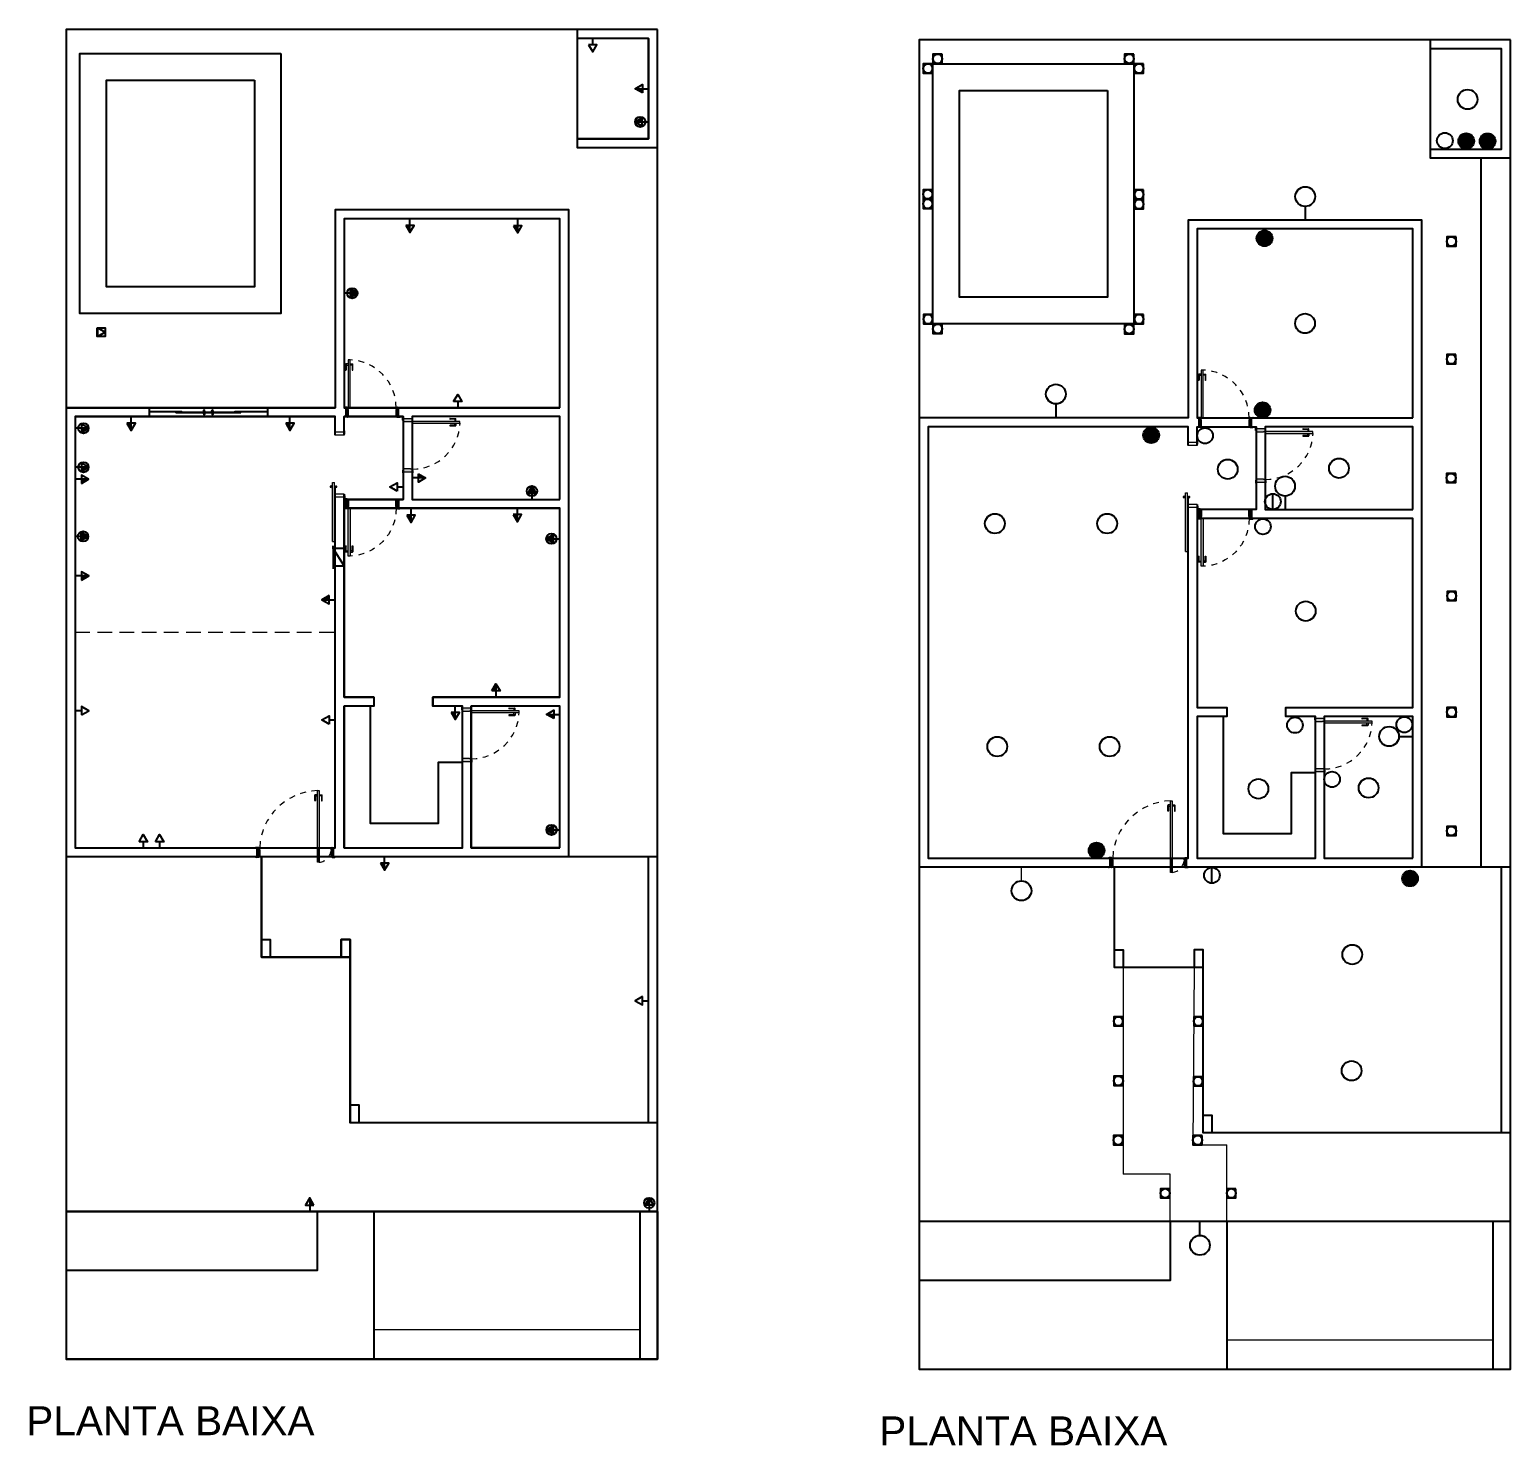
# Model space of a CAD drawing. Header units: inches. Extents: x 2 to 116, y 2 to 108.
# Drawn here: x 32.63 to 57.68, y 1.91 to 25.87 of the extents above; entities that cross this region are included whole.
import ezdxf

# ---------------------------------------------------------------- set-up
doc = ezdxf.new("R2010")
doc.units = ezdxf.units.IN
doc.header["$MEASUREMENT"] = 0
doc.linetypes.add('( Hidden )', pattern=[0.375, 0.25, -0.125])
doc.linetypes.add('ACAD_ISO02W100', pattern=[15, 12, -3])
for name, color, linetype, lineweight in [('03.1 PAREDES', 250, 'Continuous', 25), ('04 ESQUADRIAS', 252, 'Continuous', 9), ('07.1 DETALHES', 251, 'Continuous', 9), ('08.1 DETALHES', 253, 'Continuous', 9), ('09 LIMITE PISO', 254, 'Continuous', 13), ('13 MOBÍLIA', 252, 'Continuous', 9)]:
    doc.layers.add(name, color=color, linetype=linetype, lineweight=lineweight)
for name, color, linetype in [('05 TEXTOS', 251, 'Continuous'), ('ILUMINAÇÃO', 10, 'Continuous'), ('INTERRUPTORES', 106, 'Continuous'), ('TOMADAS', 170, 'Continuous')]:
    doc.layers.add(name, color=color, linetype=linetype)
doc.layers.add('06 COTAS', color=7, linetype='Continuous', lineweight=9, true_color=0x96363a)
doc.styles.add('TEXTO 15MM', font='arial.ttf', dxfattribs={"height": 0.15})

# ---------------------------------------------------------------- blocks, each defined once
blk = doc.blocks.new('PORTA 80 MADEIRA')
at = {"layer": '04 ESQUADRIAS'}
for p, q in [((-0.875, 0.01), (-0.915, 0.01)), ((-0.035, 0), (-0.05, 0)), ((-0.05, 0), (-0.05, -0.12)), ((-0.025, 0.01), (0.025, 0.01)), ((0, -0.15), (0, 0)), ((0.025, 0), (0, 0)), ((0.025, 0.01), (0.025, 0)), ((-0.925, 0), (-0.9, 0)), ((-0.925, -0.15), (-0.9, -0.15)), ((-0.875, -0.16), (-0.915, -0.16)), ((-0.9, 0), (-0.9, -0.15)), ((-0.85, 0), (-0.865, 0)), ((-0.865, -0.15), (-0.855, -0.15)), ((-0.855, -0.15), (-0.855, -0.12)), ((-0.855, -0.12), (-0.85, -0.12)), ((-0.85, -0.12), (-0.85, 0)), ((-0.045, -0.15), (-0.075, -0.15)), ((-0.075, -0.15), (-0.075, -0.96)), ((-0.05, -0.12), (-0.045, -0.12)), ((-0.045, -0.12), (-0.045, -0.15)), ((-0.045, -0.96), (-0.045, -0.15)), ((-0.045, -0.15), (-0.035, -0.15)), ((-0.025, -0.16), (0.025, -0.16)), ((0.025, -0.15), (0, -0.15)), ((0.025, -0.16), (0.025, -0.15)), ((-0.122, -0.792), (-0.122, -0.884)), ((-0.075, -0.892), (-0.115, -0.892)), ((-0.112, -0.892), (-0.112, -0.792)), ((-0.112, -0.872), (-0.075, -0.872)), ((-0.075, -0.96), (-0.045, -0.96)), ((-0.008, -0.872), (-0.045, -0.872)), ((-0.045, -0.892), (-0.005, -0.892)), ((-0.008, -0.892), (-0.008, -0.792)), ((0.002, -0.792), (0.002, -0.884))]:
    blk.add_line(p, q, dxfattribs=at)
for centre, radius, start, end in [((-0.915, 0), 0.01, 90, 180), ((-0.875, 0), 0.01, 0, 90), ((-0.025, 0), 0.01, 90, 180), ((-0.915, -0.15), 0.01, 180, 270), ((-0.875, -0.15), 0.01, 270, 0), ((-0.025, -0.15), 0.01, 180, 270), ((-0.117, -0.792), 0.005, 0, 180), ((-0.112, -0.883), 0.01, 176.4764, 249.8079), ((-0.003, -0.792), 0.005, 0, 180), ((-0.008, -0.883), 0.01, 290.1921, 3.5236)]:
    blk.add_arc(centre, radius, start, end, dxfattribs=at)
at = {"layer": '04 ESQUADRIAS', "linetype": 'ACAD_ISO02W100', "ltscale": 0.005}
blk.add_arc((-0.045, -0.151), 0.81, 179.9607, 267.8778, dxfattribs=at)
blk = doc.blocks.new('PORTA CORRE 100X15')
at = {"layer": '04 ESQUADRIAS'}
for p, q in [((-0.747, 0.197), (0.249, 0.197)), ((-0.747, 0.197), (-0.747, 0.162)), ((-0.747, 0.162), (0.249, 0.162)), ((-0.025, -0.01), (-0.025, 0)), ((-0.025, 0), (0, 0)), ((0, 0), (0, 0.15)), ((0, 0.15), (0.05, 0.15)), ((0.05, 0), (0.035, 0)), ((0.05, 0), (0.05, 0.15)), ((0.154, 0.202), (0.204, 0.202)), ((0.154, 0.197), (0.154, 0.202)), ((0.154, 0.157), (0.154, 0.162)), ((0.154, 0.157), (0.204, 0.157)), ((0.169, 0.202), (0.169, 0.227)), ((0.189, 0.215), (0.169, 0.215)), ((0.169, 0.157), (0.169, 0.132)), ((0.189, 0.143), (0.169, 0.143)), ((0.189, 0.202), (0.189, 0.227)), ((0.189, 0.157), (0.189, 0.132)), ((0.204, 0.197), (0.204, 0.202)), ((0.204, 0.157), (0.204, 0.162)), ((0.249, 0.197), (0.249, 0.162)), ((1.05, 0.15), (1.065, 0.15)), ((1.05, 0), (1.05, 0.15)), ((1.05, 0), (1.065, 0)), ((1.075, 0.16), (1.125, 0.16)), ((1.1, 0), (1.1, 0.15)), ((1.125, 0.15), (1.1, 0.15)), ((1.125, 0), (1.1, 0)), ((1.125, 0.16), (1.125, 0.15)), ((1.125, -0.01), (1.125, 0)), ((0.025, -0.01), (-0.025, -0.01)), ((1.075, -0.01), (1.125, -0.01))]:
    blk.add_line(p, q, dxfattribs=at)
for centre, start, end in [((0.025, 0), 270, 0), ((0.179, 0.227), 0.2372, 179.7628), ((0.179, 0.132), 180.2372, 359.7628), ((1.075, 0.15), 90, 180), ((1.075, 0), 180, 270)]:
    blk.add_arc(centre, 0.01, start, end, dxfattribs=at)
blk = doc.blocks.new('PORTA 120 PIVOTANDE')
at = {"layer": '04 ESQUADRIAS'}
for p, q in [((-0.322, 0.952), (-0.322, 1.044)), ((-0.275, 1.052), (-0.315, 1.052)), ((-0.312, 1.052), (-0.312, 0.952)), ((-0.312, 1.032), (-0.275, 1.032)), ((-0.275, -0.09), (-0.275, 1.12)), ((-0.275, 1.12), (-0.245, 1.12)), ((-0.245, 1.12), (-0.245, -0.09)), ((-0.245, 1.052), (-0.205, 1.052)), ((-0.208, 1.032), (-0.245, 1.032)), ((-0.208, 1.052), (-0.208, 0.952)), ((-0.198, 0.952), (-0.198, 1.044)), ((-1.325, 0.15), (-1.3, 0.15)), ((-1.325, 0), (-1.3, 0)), ((-1.275, 0.16), (-1.315, 0.16)), ((-1.3, 0), (-1.3, 0.15)), ((-1.265, 0.15), (-1.255, 0.15)), ((-1.25, 0), (-1.265, 0)), ((-1.255, 0.15), (-1.255, 0.12)), ((-1.255, 0.12), (-1.25, 0.12)), ((-1.25, 0.12), (-1.25, 0)), ((-0.035, 0.15), (-0.05, 0.15)), ((-0.05, 0.15), (-0.05, 0.12)), ((-0.05, 0.12), (-0.045, 0.12)), ((-0.045, 0.12), (-0.045, 0)), ((-0.045, 0), (-0.035, 0)), ((-0.025, 0.16), (0.015, 0.16)), ((0, 0), (0, 0.15)), ((0.025, 0.15), (0, 0.15)), ((0.025, 0), (0, 0)), ((-1.275, -0.01), (-1.315, -0.01)), ((-0.245, -0.09), (-0.275, -0.09)), ((-0.025, -0.01), (0.015, -0.01))]:
    blk.add_line(p, q, dxfattribs=at)
at = {"layer": '04 ESQUADRIAS', "linetype": 'ACAD_ISO02W100', "ltscale": 0.005}
for p, q in [((-0.245, 0.12), (-0.275, 0.12)), ((-0.26, 0.145), (-0.26, 0.095))]:
    blk.add_line(p, q, dxfattribs=at)
for centre, radius, start, end in [((-0.244, 0.109), 1.012, 91.7413, 177.6709), ((-0.262, 0.126), 0.217, 274.4612, 358.3332)]:
    blk.add_arc(centre, radius, start, end, dxfattribs=at)
at = {"layer": '04 ESQUADRIAS'}
for centre, radius, start, end in [((-0.312, 1.043), 0.01, 110.1921, 183.5236), ((-0.208, 1.043), 0.01, 356.4764, 69.8079), ((-0.317, 0.952), 0.005, 180, 0), ((-0.203, 0.952), 0.005, 180, 0), ((-1.315, 0.15), 0.01, 90, 180), ((-1.315, 0), 0.01, 180, 270), ((-1.275, 0.15), 0.01, 0, 90), ((-1.275, 0), 0.01, 270, 0), ((-0.025, 0.15), 0.01, 90, 180), ((-0.025, 0), 0.01, 180, 270), ((0.015, 0.15), 0.01, 0, 90), ((0.015, 0), 0.01, 270, 0)]:
    blk.add_arc(centre, radius, start, end, dxfattribs=at)
blk = doc.blocks.new('Iluminação Piso')
at = {"layer": 'ILUMINAÇÃO'}
blk.add_lwpolyline([(59.836, 10.332), (59.68, 10.332), (59.68, 10.176), (59.836, 10.176)], close=True, dxfattribs=at)
blk.add_circle((59.758, 10.254), 0.0781, dxfattribs=at)
blk = doc.blocks.new('Interruptor Paralelo')
at = {"transparency": 33554595}
h = blk.add_hatch(color=256, dxfattribs=at)
h.dxf.hatch_style = 1
h.paths.add_polyline_path([(59.132, 10.845, 1), (59.397, 10.845, 1)])
at = {"layer": 'INTERRUPTORES', "color": 3}
blk.add_circle((59.265, 10.845), 0.133, dxfattribs=at)
blk = doc.blocks.new('Interruptor Simples')
at = {"layer": 'INTERRUPTORES', "color": 3}
blk.add_circle((60.153, 11.458), 0.133, dxfattribs=at)
blk = doc.blocks.new('Interruptor 2 sessões')
at = {"layer": 'INTERRUPTORES'}
blk.add_line((59.253, 11.58), (59.253, 11.846), dxfattribs=at)
at = {"layer": 'INTERRUPTORES', "color": 3}
blk.add_circle((59.253, 11.713), 0.133, dxfattribs=at)
blk = doc.blocks.new('TUG MÉDIA 120CM_')
at = {"layer": 'TOMADAS', "ltscale": 0.5}
h = blk.add_hatch(color=256, dxfattribs=at)
h.dxf.hatch_style = 1
h.paths.add_polyline_path([(0.245, 0), (0.123, 0), (0.123, -0.071)])
for p, q in [((0.123, 0), (0.018, 0)), ((0.245, 0), (0.123, 0))]:
    blk.add_line(p, q, dxfattribs=at)
blk.add_lwpolyline([(0.123, -0.071), (0.245, 0), (0.123, 0.071), (0.123, -0.071)], dxfattribs=at)
blk = doc.blocks.new('TUG BAIXA 30CM_')
at = {"layer": 'TOMADAS', "ltscale": 0.5}
blk.add_line((0.105, 0), (0, 0), dxfattribs=at)
blk.add_lwpolyline([(0.105, -0.071), (0.227, 0), (0.105, 0.071), (0.105, -0.071)], dxfattribs=at)
blk = doc.blocks.new('PORTA CORRER BLINDEX 200')
at = {"layer": '04 ESQUADRIAS'}
for p, q in [((2, 0.07), (0, 0.07)), ((0, 0.07), (0, 0.055)), ((0.55, 0.055), (0, 0.055)), ((1.55, 0.085), (0.45, 0.085)), ((0.45, 0.085), (0.45, 0.07)), ((0.55, 0.07), (0.55, 0.055)), ((0.905, 0.09), (0.955, 0.09)), ((0.905, 0.085), (0.905, 0.09)), ((0.905, 0.065), (0.905, 0.07)), ((0.905, 0.065), (0.955, 0.065)), ((0.92, 0.09), (0.92, 0.115)), ((0.94, 0.104), (0.92, 0.104)), ((0.92, 0.065), (0.92, 0.04)), ((0.94, 0.051), (0.92, 0.051)), ((0.94, 0.09), (0.94, 0.115)), ((0.94, 0.065), (0.94, 0.04)), ((0.955, 0.085), (0.955, 0.09)), ((0.955, 0.065), (0.955, 0.07)), ((1, 0.085), (1, 0.07)), ((1.095, 0.09), (1.045, 0.09)), ((1.045, 0.085), (1.045, 0.09)), ((1.045, 0.065), (1.045, 0.07)), ((1.095, 0.065), (1.045, 0.065)), ((1.06, 0.09), (1.06, 0.115)), ((1.06, 0.104), (1.08, 0.104)), ((1.06, 0.065), (1.06, 0.04)), ((1.06, 0.051), (1.08, 0.051)), ((1.08, 0.09), (1.08, 0.115)), ((1.08, 0.065), (1.08, 0.04)), ((1.095, 0.085), (1.095, 0.09)), ((1.095, 0.065), (1.095, 0.07)), ((1.45, 0.07), (1.45, 0.055)), ((2, 0.055), (1.45, 0.055)), ((1.55, 0.085), (1.55, 0.07)), ((2, 0.07), (2, 0.055))]:
    blk.add_line(p, q, dxfattribs=at)
for centre, start, end in [((0.93, 0.115), 0.2372, 179.7628), ((0.93, 0.04), 180.2372, 359.7628), ((1.07, 0.115), 0.2372, 179.7628), ((1.07, 0.04), 180.2372, 359.7628)]:
    blk.add_arc(centre, 0.01, start, end, dxfattribs=at)
at = {"layer": '09 LIMITE PISO'}
blk.add_line((0, 0), (2, 0), dxfattribs=at)
blk = doc.blocks.new('TUG ALTA 220CM_')
at = {"layer": 'TOMADAS', "ltscale": 0.5}
h = blk.add_hatch(color=256, dxfattribs=at)
h.dxf.hatch_style = 1
h.paths.add_polyline_path([(0.123, -0.071), (0.245, 0), (0.123, 0.071)])
blk.add_line((0.123, 0), (0.018, 0), dxfattribs=at)
blk.add_lwpolyline([(0.123, -0.071), (0.245, 0), (0.123, 0.071), (0.123, -0.071)], dxfattribs=at)

msp = doc.modelspace()

# ---------------------------------------------------------------- hatches: boundary and pattern name
at = {"layer": '03.1 PAREDES', "true_color": 0xe29d6e}
h = msp.add_hatch(color=33, dxfattribs=at)
h.dxf.hatch_style = 1
h.paths.add_polyline_path([(38.052, 20.277), (38.022, 20.277), (38.022, 19.467), (38.052, 19.467)])
h = msp.add_hatch(color=33, dxfattribs=at)
h.dxf.hatch_style = 1
h.paths.add_polyline_path([(38.052, 20.277), (38.022, 20.277), (38.022, 19.467), (38.052, 19.467)])
h = msp.add_hatch(color=33, dxfattribs=at)
h.dxf.hatch_style = 1
h.paths.add_polyline_path([(52.483, 20.104), (52.453, 20.104), (52.453, 19.294), (52.483, 19.294)])
h = msp.add_hatch(color=33, dxfattribs=at)
h.dxf.hatch_style = 1
h.paths.add_polyline_path([(38.027, 19.437), (38.022, 19.437), (38.022, 19.467), (38.012, 19.467), (37.977, 19.467), (37.977, 19.317), (38.027, 19.317)])
h = msp.add_hatch(color=33, dxfattribs=at)
h.dxf.hatch_style = 1
h.paths.add_polyline_path([(38.027, 19.437), (38.022, 19.437), (38.022, 19.467), (38.012, 19.467), (37.977, 19.467), (37.977, 19.317), (38.027, 19.317)])
h = msp.add_hatch(color=33, dxfattribs=at)
h.dxf.hatch_style = 1
h.paths.add_polyline_path([(38.877, 19.467), (38.832, 19.467), (38.832, 19.437), (38.827, 19.437), (38.827, 19.317), (38.842, 19.317), (38.877, 19.317)])
h = msp.add_hatch(color=33, dxfattribs=at)
h.dxf.hatch_style = 1
h.paths.add_polyline_path([(38.877, 19.467), (38.832, 19.467), (38.832, 19.437), (38.827, 19.437), (38.827, 19.317), (38.842, 19.317), (38.877, 19.317)])
h = msp.add_hatch(color=33, dxfattribs=at)
h.dxf.hatch_style = 1
h.paths.add_polyline_path([(52.458, 19.264), (52.453, 19.264), (52.453, 19.294), (52.443, 19.294), (52.408, 19.294), (52.408, 19.144), (52.458, 19.144)])
h = msp.add_hatch(color=33, dxfattribs=at)
h.dxf.hatch_style = 1
h.paths.add_polyline_path([(53.308, 19.294), (53.263, 19.294), (53.263, 19.264), (53.258, 19.264), (53.258, 19.144), (53.273, 19.144), (53.308, 19.144)])
h = msp.add_hatch(color=33, dxfattribs=at)
h.dxf.hatch_style = 1
h.paths.add_polyline_path([(38.952, 19.282), (38.952, 19.232), (39.072, 19.232), (39.072, 19.237), (39.102, 19.237), (39.102, 19.247), (39.102, 19.282)])
h.paths.add_polyline_path([(39.912, 19.237), (39.102, 19.237), (39.102, 19.207), (39.912, 19.207)])
h.paths.add_polyline_path([(39.102, 18.427), (39.072, 18.427), (39.072, 18.432), (38.952, 18.432), (38.952, 18.382), (39.102, 18.382)])
h = msp.add_hatch(color=33, dxfattribs=at)
h.dxf.hatch_style = 1
h.paths.add_polyline_path([(38.952, 19.282), (38.952, 19.232), (39.072, 19.232), (39.072, 19.237), (39.102, 19.237), (39.102, 19.247), (39.102, 19.282)])
h.paths.add_polyline_path([(39.912, 19.237), (39.102, 19.237), (39.102, 19.207), (39.912, 19.207)])
h.paths.add_polyline_path([(39.102, 18.427), (39.072, 18.427), (39.072, 18.432), (38.952, 18.432), (38.952, 18.382), (39.102, 18.382)])
h = msp.add_hatch(color=33, dxfattribs=at)
h.dxf.hatch_style = 1
h.paths.add_polyline_path([(53.383, 19.109), (53.383, 19.059), (53.503, 19.059), (53.503, 19.064), (53.533, 19.064), (53.533, 19.074), (53.533, 19.109)])
h.paths.add_polyline_path([(54.343, 19.064), (53.533, 19.064), (53.533, 19.034), (54.343, 19.034)])
h.paths.add_polyline_path([(53.533, 18.254), (53.503, 18.254), (53.503, 18.259), (53.383, 18.259), (53.383, 18.209), (53.533, 18.209)])
h = msp.add_hatch(color=33, dxfattribs=at)
h.dxf.hatch_style = 1
h.paths.add_polyline_path([(38.027, 17.797), (38.022, 17.797), (38.022, 17.767), (38.012, 17.767), (37.977, 17.767), (37.977, 17.917), (38.027, 17.917)])
h = msp.add_hatch(color=33, dxfattribs=at)
h.dxf.hatch_style = 1
h.paths.add_polyline_path([(38.027, 17.797), (38.022, 17.797), (38.022, 17.767), (38.012, 17.767), (37.977, 17.767), (37.977, 17.917), (38.027, 17.917)])
h = msp.add_hatch(color=33, dxfattribs=at)
h.dxf.hatch_style = 1
h.paths.add_polyline_path([(38.877, 17.767), (38.832, 17.767), (38.832, 17.797), (38.827, 17.797), (38.827, 17.917), (38.842, 17.917), (38.877, 17.917)])
h = msp.add_hatch(color=33, dxfattribs=at)
h.dxf.hatch_style = 1
h.paths.add_polyline_path([(38.877, 17.767), (38.832, 17.767), (38.832, 17.797), (38.827, 17.797), (38.827, 17.917), (38.842, 17.917), (38.877, 17.917)])
h = msp.add_hatch(color=33, dxfattribs=at)
h.dxf.hatch_style = 1
h.paths.add_polyline_path([(38.052, 16.957), (38.022, 16.957), (38.022, 17.767), (38.052, 17.767)])
h = msp.add_hatch(color=33, dxfattribs=at)
h.dxf.hatch_style = 1
h.paths.add_polyline_path([(38.052, 16.957), (38.022, 16.957), (38.022, 17.767), (38.052, 17.767)])
h = msp.add_hatch(color=33, dxfattribs=at)
h.dxf.hatch_style = 1
h.paths.add_polyline_path([(52.458, 17.624), (52.453, 17.624), (52.453, 17.594), (52.443, 17.594), (52.408, 17.594), (52.408, 17.744), (52.458, 17.744)])
h = msp.add_hatch(color=33, dxfattribs=at)
h.dxf.hatch_style = 1
h.paths.add_polyline_path([(52.483, 16.784), (52.453, 16.784), (52.453, 17.594), (52.483, 17.594)])
h = msp.add_hatch(color=33, dxfattribs=at)
h.dxf.hatch_style = 1
h.paths.add_polyline_path([(53.308, 17.594), (53.263, 17.594), (53.263, 17.624), (53.258, 17.624), (53.258, 17.744), (53.273, 17.744), (53.308, 17.744)])
h = msp.add_hatch(color=33, dxfattribs=at)
h.dxf.hatch_style = 1
h.paths.add_polyline_path([(39.952, 14.382), (39.952, 14.332), (40.072, 14.332), (40.072, 14.337), (40.102, 14.337), (40.102, 14.347), (40.102, 14.382)])
h.paths.add_polyline_path([(40.912, 14.337), (40.102, 14.337), (40.102, 14.307), (40.912, 14.307)])
h.paths.add_polyline_path([(40.102, 13.527), (40.072, 13.527), (40.072, 13.532), (39.952, 13.532), (39.952, 13.482), (40.102, 13.482)])
h = msp.add_hatch(color=33, dxfattribs=at)
h.dxf.hatch_style = 1
h.paths.add_polyline_path([(39.952, 14.382), (39.952, 14.332), (40.072, 14.332), (40.072, 14.337), (40.102, 14.337), (40.102, 14.347), (40.102, 14.382)])
h.paths.add_polyline_path([(40.912, 14.337), (40.102, 14.337), (40.102, 14.307), (40.912, 14.307)])
h.paths.add_polyline_path([(40.102, 13.527), (40.072, 13.527), (40.072, 13.532), (39.952, 13.532), (39.952, 13.482), (40.102, 13.482)])
h = msp.add_hatch(color=33, dxfattribs=at)
h.dxf.hatch_style = 1
h.paths.add_polyline_path([(54.383, 14.209), (54.383, 14.159), (54.503, 14.159), (54.503, 14.164), (54.533, 14.164), (54.533, 14.174), (54.533, 14.209)])
h.paths.add_polyline_path([(55.343, 14.164), (54.533, 14.164), (54.533, 14.134), (55.343, 14.134)])
h.paths.add_polyline_path([(54.533, 13.354), (54.503, 13.354), (54.503, 13.359), (54.383, 13.359), (54.383, 13.309), (54.533, 13.309)])
h = msp.add_hatch(color=33, dxfattribs=at)
h.dxf.hatch_style = 1
h.paths.add_polyline_path([(37.532, 12.987), (37.502, 12.987), (37.502, 12.017), (37.532, 12.017)])
h = msp.add_hatch(color=33, dxfattribs=at)
h.dxf.hatch_style = 1
h.paths.add_polyline_path([(37.532, 12.987), (37.502, 12.987), (37.502, 12.017), (37.532, 12.017)])
h = msp.add_hatch(color=33, dxfattribs=at)
h.dxf.hatch_style = 1
h.paths.add_polyline_path([(51.963, 12.814), (51.933, 12.814), (51.933, 11.844), (51.963, 11.844)])
h = msp.add_hatch(color=33, dxfattribs=at)
h.dxf.hatch_style = 1
h.paths.add_polyline_path([(36.527, 11.987), (36.522, 11.987), (36.522, 12.017), (36.477, 12.017), (36.477, 11.867), (36.527, 11.867)])
h = msp.add_hatch(color=33, dxfattribs=at)
h.dxf.hatch_style = 1
h.paths.add_polyline_path([(36.527, 11.987), (36.522, 11.987), (36.522, 12.017), (36.477, 12.017), (36.477, 11.867), (36.527, 11.867)])
h = msp.add_hatch(color=33, dxfattribs=at)
h.dxf.hatch_style = 1
h.paths.add_polyline_path([(37.532, 12.017), (37.502, 12.017), (37.502, 11.987), (37.532, 11.987)])
h = msp.add_hatch(color=33, dxfattribs=at)
h.dxf.hatch_style = 1
h.paths.add_polyline_path([(37.532, 12.017), (37.502, 12.017), (37.502, 11.987), (37.532, 11.987)])
h = msp.add_hatch(color=33, dxfattribs=at)
h.dxf.hatch_style = 1
h.paths.add_polyline_path([(37.532, 11.987), (37.502, 11.987), (37.502, 11.867), (37.532, 11.867)])
h = msp.add_hatch(color=33, dxfattribs=at)
h.dxf.hatch_style = 1
h.paths.add_polyline_path([(37.532, 11.987), (37.502, 11.987), (37.502, 11.867), (37.532, 11.867)])
h = msp.add_hatch(color=33, dxfattribs=at)
h.dxf.hatch_style = 1
h.paths.add_polyline_path([(37.532, 11.867), (37.502, 11.867), (37.502, 11.777), (37.532, 11.777)])
h = msp.add_hatch(color=33, dxfattribs=at)
h.dxf.hatch_style = 1
h.paths.add_polyline_path([(37.532, 11.867), (37.502, 11.867), (37.502, 11.777), (37.532, 11.777)])
h = msp.add_hatch(color=33, dxfattribs=at)
h.dxf.hatch_style = 1
h.paths.add_polyline_path([(37.777, 12.017), (37.727, 12.017), (37.727, 11.987), (37.732, 11.987), (37.732, 11.867), (37.742, 11.867), (37.777, 11.867)])
h = msp.add_hatch(color=33, dxfattribs=at)
h.dxf.hatch_style = 1
h.paths.add_polyline_path([(37.777, 12.017), (37.727, 12.017), (37.727, 11.987), (37.732, 11.987), (37.732, 11.867), (37.742, 11.867), (37.777, 11.867)])
h = msp.add_hatch(color=33, dxfattribs=at)
h.dxf.hatch_style = 1
h.paths.add_polyline_path([(50.958, 11.814), (50.953, 11.814), (50.953, 11.844), (50.908, 11.844), (50.908, 11.694), (50.958, 11.694)])
h = msp.add_hatch(color=33, dxfattribs=at)
h.dxf.hatch_style = 1
h.paths.add_polyline_path([(51.963, 11.844), (51.933, 11.844), (51.933, 11.814), (51.963, 11.814)])
h = msp.add_hatch(color=33, dxfattribs=at)
h.dxf.hatch_style = 1
h.paths.add_polyline_path([(51.963, 11.814), (51.933, 11.814), (51.933, 11.694), (51.963, 11.694)])
h = msp.add_hatch(color=33, dxfattribs=at)
h.dxf.hatch_style = 1
h.paths.add_polyline_path([(52.208, 11.844), (52.158, 11.844), (52.158, 11.814), (52.163, 11.814), (52.163, 11.694), (52.173, 11.694), (52.208, 11.694)])
h = msp.add_hatch(color=33, dxfattribs=at)
h.dxf.hatch_style = 1
h.paths.add_polyline_path([(51.963, 11.694), (51.933, 11.694), (51.933, 11.604), (51.963, 11.604)])

# ---------------------------------------------------------------- linework, layer by layer
for p, q in [((43.252, 25.867), (33.252, 25.867)), ((33.252, 25.867), (33.252, 5.867)), ((41.902, 23.867), (41.902, 25.867)), ((43.252, 5.867), (43.252, 25.867)), ((43.102, 25.717), (41.902, 25.717)), ((43.102, 25.717), (43.102, 24.017)), ((33.483, 25.461), (36.883, 25.461)), ((33.483, 21.061), (33.483, 25.461)), ((36.883, 25.461), (36.883, 21.061)), ((33.933, 25.011), (36.433, 25.011)), ((33.933, 21.511), (33.933, 25.011)), ((36.433, 25.011), (36.433, 21.511)), ((43.102, 24.017), (41.902, 24.017)), ((43.252, 23.867), (41.902, 23.867)), ((57.183, 23.694), (57.183, 11.694)), ((41.752, 22.817), (37.802, 22.817)), ((37.802, 22.817), (37.802, 19.467)), ((41.752, 11.867), (41.752, 22.817)), ((41.602, 22.667), (37.952, 22.667)), ((37.952, 22.667), (37.952, 19.467)), ((41.602, 19.467), (41.602, 22.667)), ((36.433, 21.511), (33.933, 21.511)), ((36.883, 21.061), (33.483, 21.061)), ((33.252, 19.467), (37.802, 19.467)), ((33.402, 19.317), (33.402, 12.017)), ((33.402, 19.317), (37.802, 19.317)), ((34.651, 19.465), (34.651, 19.315)), ((36.654, 19.467), (36.654, 19.317)), ((37.802, 19.002), (37.802, 19.317)), ((41.602, 19.467), (37.952, 19.467)), ((37.952, 19.002), (37.952, 19.317)), ((38.952, 19.317), (37.952, 19.317)), ((38.952, 19.317), (38.952, 17.917)), ((41.602, 19.317), (39.102, 19.317)), ((39.102, 19.317), (39.102, 17.917)), ((41.602, 17.917), (41.602, 19.317)), ((37.802, 17.083), (37.802, 18.141)), ((37.952, 14.567), (37.952, 18.002)), ((37.952, 17.917), (38.952, 17.917)), ((39.102, 17.917), (41.602, 17.917)), ((37.952, 17.767), (41.602, 17.767)), ((41.602, 14.567), (41.602, 17.767)), ((37.802, 12.017), (37.802, 16.792)), ((38.452, 14.567), (37.952, 14.567)), ((38.452, 14.567), (38.452, 14.417)), ((41.602, 14.567), (39.452, 14.567)), ((39.452, 14.567), (39.452, 14.417)), ((37.952, 12.017), (37.952, 14.417)), ((38.452, 14.417), (37.952, 14.417)), ((39.952, 14.417), (39.452, 14.417)), ((39.952, 12.017), (39.952, 14.417)), ((40.102, 12.017), (40.102, 14.417)), ((41.602, 14.417), (40.102, 14.417)), ((41.602, 12.017), (41.602, 14.417)), ((39.546, 13.467), (39.942, 13.467)), ((43.252, 11.867), (33.252, 11.867)), ((33.402, 12.017), (37.802, 12.017)), ((36.552, 11.867), (36.552, 10.167)), ((37.952, 12.017), (39.952, 12.017)), ((41.602, 12.017), (40.102, 12.017)), ((41.752, 12.017), (41.752, 12.017)), ((41.752, 12.017), (41.752, 12.017)), ((43.102, 7.367), (43.102, 11.867)), ((43.102, 7.367), (43.102, 11.867)), ((56.183, 11.844), (56.183, 11.844)), ((57.533, 7.194), (57.533, 11.694)), ((36.552, 10.467), (36.702, 10.467)), ((36.702, 10.467), (36.702, 10.167)), ((37.902, 10.167), (37.902, 10.467)), ((37.902, 10.467), (38.052, 10.467)), ((38.052, 10.467), (38.052, 7.367)), ((36.552, 10.167), (38.052, 10.167)), ((38.052, 7.667), (38.202, 7.667)), ((38.202, 7.667), (38.202, 7.367)), ((43.252, 7.367), (38.052, 7.367)), ((33.252, 5.867), (43.252, 5.867))]:
    msp.add_line(p, q)
for points in [[(43.252, 25.867), (33.252, 25.867), (33.252, 3.367), (43.252, 3.367)], [(57.683, 25.694), (47.683, 25.694), (47.683, 3.194), (57.683, 3.194)], [(36.883, 25.461), (36.883, 21.061), (33.483, 21.061), (33.483, 25.461)], [(51.314, 25.288), (51.314, 20.888), (47.914, 20.888), (47.914, 25.288)], [(36.433, 25.011), (36.433, 21.511), (33.933, 21.511), (33.933, 25.011)], [(50.864, 24.838), (50.864, 21.338), (48.364, 21.338), (48.364, 24.838)], [(41.602, 19.467), (41.602, 22.667), (37.952, 22.667), (37.952, 19.467)], [(56.033, 19.294), (56.033, 22.494), (52.383, 22.494), (52.383, 19.294)], [(41.602, 17.917), (41.602, 19.317), (39.102, 19.317), (39.102, 17.917)], [(56.033, 17.744), (56.033, 19.144), (53.533, 19.144), (53.533, 17.744)], [(41.602, 12.017), (41.602, 14.417), (40.102, 14.417), (40.102, 12.017)], [(56.033, 11.844), (56.033, 14.244), (54.533, 14.244), (54.533, 11.844)]]:
    msp.add_lwpolyline(points, close=True)
for points in [[(43.252, 23.867), (41.902, 23.867), (41.902, 25.867)], [(41.902, 24.017), (43.102, 24.017), (43.102, 25.717), (41.902, 25.717)], [(57.683, 23.694), (56.333, 23.694), (56.333, 25.694)], [(56.333, 23.844), (57.533, 23.844), (57.533, 25.544), (56.333, 25.544)], [(41.752, 11.867), (41.752, 22.817), (37.802, 22.817), (37.802, 19.467), (33.252, 19.467)], [(56.183, 11.694), (56.183, 22.644), (52.233, 22.644), (52.233, 19.294), (47.683, 19.294)], [(37.802, 19.002), (37.802, 19.317), (33.402, 19.317), (33.402, 12.017), (37.802, 12.017), (37.802, 18.141)], [(37.952, 19.002), (37.952, 19.317), (38.952, 19.317), (38.952, 17.917), (37.952, 17.917)], [(52.233, 18.829), (52.233, 19.144), (47.833, 19.144), (47.833, 11.844), (52.233, 11.844), (52.233, 17.969)], [(52.383, 18.829), (52.383, 19.144), (53.383, 19.144), (53.383, 17.744), (52.383, 17.744)], [(37.952, 18.002), (37.952, 14.567), (38.452, 14.567), (38.452, 14.417), (37.952, 14.417), (37.952, 12.017), (39.952, 12.017), (39.952, 14.417), (39.452, 14.417), (39.452, 14.567), (41.602, 14.567), (41.602, 17.767), (37.952, 17.767)], [(52.383, 17.829), (52.383, 14.394), (52.883, 14.394), (52.883, 14.244), (52.383, 14.244), (52.383, 11.844), (54.383, 11.844), (54.383, 14.244), (53.883, 14.244), (53.883, 14.394), (56.033, 14.394), (56.033, 17.594), (52.383, 17.594)], [(38.392, 14.417), (38.392, 12.434), (39.546, 12.434), (39.546, 13.467), (39.942, 13.467)], [(52.822, 14.244), (52.822, 12.262), (53.977, 12.262), (53.977, 13.294), (54.373, 13.294)], [(43.252, 11.867), (33.252, 11.867)], [(38.052, 10.167), (36.552, 10.167), (36.552, 11.867)], [(57.683, 11.694), (47.683, 11.694)], [(52.483, 9.994), (50.983, 9.994), (50.983, 11.694)], [(36.552, 10.467), (36.702, 10.467), (36.702, 10.167)], [(43.252, 7.367), (38.052, 7.367), (38.052, 10.467), (37.902, 10.467), (37.902, 10.167)], [(50.983, 10.294), (51.133, 10.294), (51.133, 9.994)], [(57.683, 7.194), (52.483, 7.194), (52.483, 10.294), (52.333, 10.294), (52.333, 9.994)], [(38.052, 7.667), (38.202, 7.667), (38.202, 7.367)], [(52.483, 7.494), (52.633, 7.494), (52.633, 7.194)], [(43.252, 5.867), (33.252, 5.867)], [(57.683, 5.694), (47.683, 5.694)]]:
    msp.add_lwpolyline(points)
at = {"layer": '03.1 PAREDES', "color": 18, "true_color": 0x000000}
msp.add_line((37.768, 16.792), (37.768, 16.742), dxfattribs=at)
at = {"layer": '03.1 PAREDES', "color": 251, "true_color": 0x636466}
for p, q in [((33.252, 5.867), (33.252, 3.367)), ((37.494, 5.867), (37.494, 4.867)), ((38.452, 5.867), (38.452, 3.367)), ((42.952, 5.867), (42.952, 3.367)), ((43.252, 5.867), (43.252, 3.367)), ((37.494, 4.867), (33.252, 4.867)), ((43.252, 3.367), (33.252, 3.367))]:
    msp.add_line(p, q, dxfattribs=at)
at = {"layer": '03.1 PAREDES'}
for p, q in [((38.452, 5.867), (38.452, 3.367)), ((42.952, 5.867), (42.952, 3.367)), ((52.883, 5.694), (52.883, 3.194)), ((57.383, 5.694), (57.383, 3.194))]:
    msp.add_line(p, q, dxfattribs=at)
at = {"layer": '03.1 PAREDES', "color": 18, "true_color": 0x000000}
msp.add_lwpolyline([(37.952, 16.792), (37.952, 17.083), (37.768, 17.083), (37.768, 16.792), (37.952, 16.792), (37.768, 17.083), (37.768, 17.133)], dxfattribs=at)
at = {"layer": '03.1 PAREDES'}
for points in [[(37.494, 5.867), (37.494, 4.867), (33.252, 4.867)], [(51.924, 5.694), (51.924, 4.694), (47.683, 4.694)]]:
    msp.add_lwpolyline(points, dxfattribs=at)
at = {"layer": '06 COTAS', "color": 6}
msp.add_line((49.411, 11.46), (49.411, 11.689), dxfattribs=at)
at = {"layer": '06 COTAS'}
for p in [(33.552, 12.017), (33.702, 12.017), (33.852, 12.017), (34.002, 12.017), (34.152, 12.017), (34.302, 12.017), (34.452, 12.017), (34.602, 12.017), (34.752, 12.017), (34.902, 12.017), (35.052, 12.017), (35.202, 12.017), (35.352, 12.017), (35.502, 12.017), (35.652, 12.017), (35.802, 12.017), (35.952, 12.017), (36.102, 12.017), (36.252, 12.017), (36.402, 12.017), (36.552, 12.017), (36.552, 11.867), (36.702, 12.017), (36.852, 12.017), (37.002, 12.017), (37.152, 12.017), (37.302, 12.017), (37.452, 12.017), (37.602, 12.017), (37.752, 12.017), (47.983, 11.844), (48.133, 11.844), (48.283, 11.844), (48.433, 11.844), (48.583, 11.844), (48.733, 11.844), (48.883, 11.844), (49.033, 11.844), (49.183, 11.844), (49.333, 11.844), (49.483, 11.844), (49.633, 11.844), (49.783, 11.844), (49.933, 11.844), (50.083, 11.844), (50.233, 11.844), (50.383, 11.844), (50.533, 11.844), (50.683, 11.844), (50.833, 11.844), (50.983, 11.844), (51.133, 11.844), (51.283, 11.844), (51.433, 11.844), (51.583, 11.844), (51.733, 11.844), (51.883, 11.844), (52.033, 11.844), (52.183, 11.844), (50.983, 11.694)]:
    msp.add_point(p, dxfattribs=at)
at = {"layer": '07.1 DETALHES'}
for p, q in [((57.683, 23.694), (57.183, 23.694)), ((52.333, 9.994), (52.311, 6.995)), ((52.311, 6.995), (52.883, 6.994)), ((52.883, 5.694), (52.883, 6.994)), ((51.925, 6.494), (51.133, 6.495)), ((51.924, 5.694), (51.925, 6.494)), ((38.452, 3.867), (42.952, 3.867)), ((38.452, 3.867), (42.952, 3.867)), ((52.883, 3.694), (57.383, 3.694))]:
    msp.add_line(p, q, dxfattribs=at)
at = {"layer": '08.1 DETALHES', "linetype": '( Hidden )'}
msp.add_line((33.402, 15.667), (37.802, 15.667), dxfattribs=at)
at = {"layer": '08.1 DETALHES'}
msp.add_line((51.133, 9.994), (51.133, 6.494), dxfattribs=at)
at = {"layer": '13 MOBÍLIA'}
for p, q in [((38.392, 14.417), (38.392, 12.434)), ((39.546, 12.434), (39.546, 13.467)), ((38.392, 12.434), (39.546, 12.434))]:
    msp.add_line(p, q, dxfattribs=at)
at = {"layer": 'ILUMINAÇÃO', "color": 6}
for p, q in [((54.211, 22.875), (54.211, 22.645)), ((49.993, 19.532), (49.993, 19.302)), ((53.87, 17.973), (53.87, 17.744)), ((55.798, 13.905), (56.028, 13.905)), ((52.431, 5.459), (52.431, 5.689))]:
    msp.add_line(p, q, dxfattribs=at)
at = {"layer": 'ILUMINAÇÃO'}
for centre in [(56.958, 24.686), (54.211, 23.041), (54.208, 20.894), (49.993, 19.698), (52.901, 18.427), (54.783, 18.444), (53.87, 18.14), (48.961, 17.507), (50.861, 17.507), (54.221, 16.025), (55.631, 13.905), (49.002, 13.732), (50.902, 13.732), (53.419, 13.018), (55.284, 13.033), (49.411, 11.293), (55.007, 10.213), (54.997, 8.246), (52.431, 5.292)]:
    msp.add_circle(centre, 0.167, dxfattribs=at)
at = {"layer": 'TOMADAS'}
for p, q in [((33.785, 20.817), (33.908, 20.746)), ((33.785, 20.675), (33.785, 20.817)), ((33.908, 20.746), (33.785, 20.675))]:
    msp.add_line(p, q, dxfattribs=at)
msp.add_lwpolyline([(33.772, 20.817), (33.908, 20.817), (33.908, 20.675), (33.772, 20.675)], close=True, dxfattribs=at)
for centre in [(42.961, 24.305), (38.09, 21.406), (33.541, 19.121), (33.542, 18.461), (41.129, 18.056), (33.535, 17.289), (41.46, 17.251), (41.461, 12.323), (43.113, 6.009)]:
    msp.add_circle(centre, 0.0875, dxfattribs=at)

# ---------------------------------------------------------------- block references
at = {"layer": '04 ESQUADRIAS'}
for name, p, rotation in [('PORTA 80 MADEIRA', (37.977, 19.317), 180), ('PORTA 80 MADEIRA', (37.977, 19.317), 180), ('PORTA 80 MADEIRA', (52.408, 19.144), 180), ('PORTA CORRER BLINDEX 200', (36.654, 19.467), 180), ('PORTA 80 MADEIRA', (38.952, 19.282), 89.99999999999999), ('PORTA 80 MADEIRA', (38.952, 19.282), 89.99999999999999), ('PORTA CORRE 100X15', (37.952, 17.952), 90.00000000000001), ('PORTA CORRE 100X15', (37.952, 17.952), 90.00000000000001), ('PORTA 80 MADEIRA', (53.383, 19.109), 89.99999999999999), ('PORTA CORRE 100X15', (52.383, 17.779), 90.00000000000001), ('PORTA 80 MADEIRA', (39.952, 14.382), 89.99999999999999), ('PORTA 80 MADEIRA', (39.952, 14.382), 89.99999999999999), ('PORTA 80 MADEIRA', (54.383, 14.209), 89.99999999999999)]:
    msp.add_blockref(name, p, dxfattribs=dict(at, rotation=rotation))
at = {"layer": '04 ESQUADRIAS', "xscale": -1}
for p in [(37.977, 17.917), (37.977, 17.917), (52.408, 17.744)]:
    msp.add_blockref('PORTA 80 MADEIRA', p, dxfattribs=at)
at = {"layer": '04 ESQUADRIAS'}
for p in [(37.777, 11.867), (37.777, 11.867), (52.208, 11.694)]:
    msp.add_blockref('PORTA 120 PIVOTANDE', p, dxfattribs=at)
at = {"layer": 'ILUMINAÇÃO'}
for p in [(-11.766, 15.119), (-8.524, 15.12), (-11.93, 14.955), (-8.36, 14.955), (-11.932, 12.826), (-8.359, 12.822), (-11.932, 12.664), (-8.359, 12.658), (-3.073, 12.028), (-11.928, 10.713), (-8.359, 10.713), (-11.766, 10.55), (-8.526, 10.545), (-3.075, 10.035), (-3.078, 8.025), (-3.068, 6.028), (-3.07, 4.061), (-3.073, 2.051), (-8.708, -1.171), (-7.354, -1.171), (-8.707, -2.177), (-7.361, -2.187), (-8.711, -3.181), (-7.368, -3.181), (-7.916, -4.081), (-6.797, -4.081)]:
    msp.add_blockref('Iluminação Piso', p, dxfattribs=at)
at = {"layer": 'INTERRUPTORES'}
for name, p in [('Interruptor Simples', (-3.579, 12.529)), ('Interruptor Paralelo', (-2.33, 13.135)), ('Interruptor Paralelo', (-1.969, 13.133)), ('Interruptor Paralelo', (-5.742, 11.49)), ('Interruptor Paralelo', (-5.774, 8.583)), ('Interruptor Paralelo', (-7.66, 8.157)), ('Interruptor Simples', (-7.636, 7.536)), ('Interruptor 2 sessões', (-5.589, 6.166)), ('Interruptor Simples', (-6.657, 5.998)), ('Interruptor Simples', (-6.115, 2.638)), ('Interruptor Simples', (-4.265, 2.646)), ('Interruptor Simples', (-5.487, 1.72)), ('Interruptor Paralelo', (-8.584, 1.13)), ('Interruptor 2 sessões', (-6.62, -0.159)), ('Interruptor Paralelo', (-3.28, 0.656))]:
    msp.add_blockref(name, p, dxfattribs=at)
at = {"layer": 'TOMADAS'}
for name, p, rotation in [('TUG BAIXA 30CM_', (42.158, 25.716), 270), ('TUG MÉDIA 120CM_', (43.119, 24.305), 180), ('TUG MÉDIA 120CM_', (39.065, 22.676), 270), ('TUG MÉDIA 120CM_', (40.889, 22.67), 270), ('TUG MÉDIA 120CM_', (34.349, 19.329), 270), ('TUG MÉDIA 120CM_', (37.036, 19.329), 270), ('TUG ALTA 220CM_', (41.129, 17.898), 89.99999999999999), ('TUG MÉDIA 120CM_', (39.084, 17.773), 270), ('TUG MÉDIA 120CM_', (40.884, 17.781), 270), ('TUG ALTA 220CM_', (41.618, 17.251), 180), ('TUG MÉDIA 120CM_', (37.822, 16.218), 180), ('TUG MÉDIA 120CM_', (39.832, 14.435), 270), ('TUG ALTA 220CM_', (41.619, 12.323), 180), ('TUG MÉDIA 120CM_', (38.636, 11.885), 270), ('TUG BAIXA 30CM_', (43.103, 9.431), 180), ('TUG MÉDIA 120CM_', (37.37, 5.851), 89.99999999999999)]:
    msp.add_blockref(name, p, dxfattribs=dict(at, rotation=rotation))
at = {"layer": 'TOMADAS', "xscale": -1}
for name, p in [('TUG MÉDIA 120CM_', (43.12, 24.867)), ('TUG BAIXA 30CM_', (38.952, 18.128)), ('TUG MÉDIA 120CM_', (41.62, 14.277)), ('TUG BAIXA 30CM_', (37.802, 14.185))]:
    msp.add_blockref(name, p, dxfattribs=at)
at = {"layer": 'TOMADAS'}
for name, p in [('TUG ALTA 220CM_', (37.933, 21.406)), ('TUG MÉDIA 120CM_', (33.383, 19.121)), ('TUG MÉDIA 120CM_', (33.384, 18.461)), ('TUG MÉDIA 120CM_', (33.384, 18.258)), ('TUG ALTA 220CM_', (33.377, 17.289)), ('TUG MÉDIA 120CM_', (33.386, 16.621)), ('TUG BAIXA 30CM_', (33.406, 14.34))]:
    msp.add_blockref(name, p, dxfattribs=at)
at = {"layer": 'TOMADAS', "xscale": -1}
for name, p, rotation in [('TUG BAIXA 30CM_', (39.873, 19.467), 270), ('TUG MÉDIA 120CM_', (39.086, 18.28), 180), ('TUG MÉDIA 120CM_', (40.52, 14.552), 270), ('TUG BAIXA 30CM_', (34.554, 12.018), 270), ('TUG BAIXA 30CM_', (34.831, 12.017), 270), ('TUG MÉDIA 120CM_', (43.113, 5.851), 270)]:
    msp.add_blockref(name, p, dxfattribs=dict(at, rotation=rotation))

# ---------------------------------------------------------------- texts
at = {"layer": '05 TEXTOS', "char_height": 0.49055, "attachment_point": 1, "style": 'TEXTO 15MM'}
for insert in [(32.575, 2.569), (47.005, 2.397)]:
    msp.add_mtext_dynamic_manual_height_columns('PLANTA BAIXA', width=7.22988, gutter_width=0.075, heights=[0], dxfattribs=dict(at, insert=insert))

doc.saveas('drawing.dxf')
